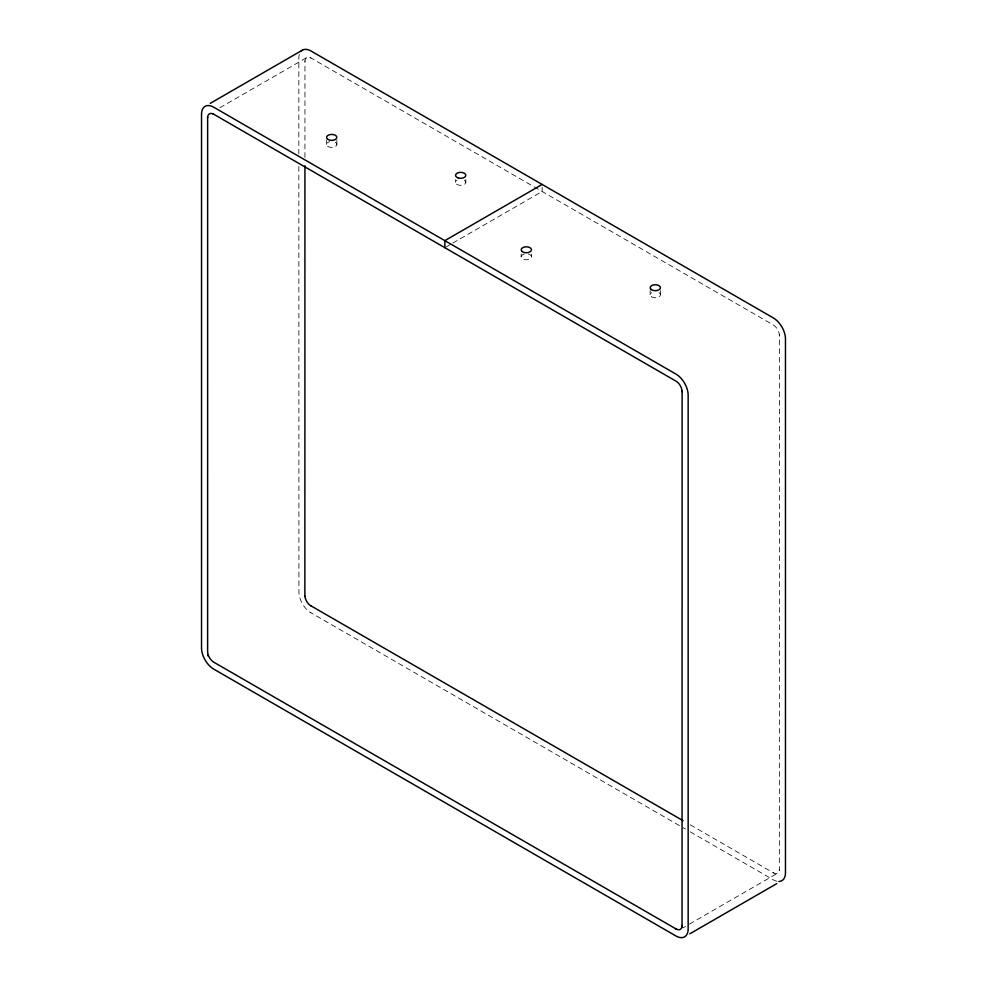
<?xml version="1.0" encoding="UTF-8"?>
<svg xmlns="http://www.w3.org/2000/svg" width="987" height="987" viewBox="0 0 987 987"><rect width="100%" height="100%" fill="white"/><g stroke="black" fill="none" stroke-linecap="round" stroke-linejoin="round"><path stroke-width="0.74" stroke-dasharray="4.93 3.7" d="M299.332 54.421A17.211 9.932 60 0 0 298.851 57.702L298.851 153.947M304.934 157.464L304.958 60.91A8.599 4.972 60 0 1 310.88 57.949L773.857 325.278A8.599 4.972 60 0 1 779.335 334.47L779.36 334.815A8.081 4.664 60 0 1 779.385 335.457L779.335 870.201M679.401 825.588L310.905 612.754M304.934 61.539L304.958 60.91M779.385 335.457L779.335 334.47M219.842 107.756L306.723 57.604M446.173 246.898L451.503 243.826M452.836 243.049L542.159 191.478L542.159 187.271M682.868 927.903L685.459 926.411M689.419 924.128L777.608 873.211M310.325 57.678L311.016 58.036M298.851 166.458L298.925 592.2A17.211 9.932 60 0 0 310.745 612.742L310.905 612.841M690.234 831.844L773.586 879.96A17.198 9.932 60 0 0 777.225 881.317M690.234 824.824L773.45 872.866A8.599 4.972 60 0 0 779.385 869.424L779.385 869.276M683.016 827.674L685.422 829.068M773.302 872.779L774.141 873.199M660.463 290.511L660.463 294.731M650.137 290.511L650.137 294.731M531.512 253.992L531.512 256.805M521.185 253.992L521.185 256.805M465.815 179.535L465.815 182.348M455.488 179.535L455.488 182.348M336.863 140.203L336.863 144.423M326.537 140.203L326.537 144.423M658.946 292.621A5.157 2.986 0 0 1 658.946 296.84A5.157 2.986 0 0 1 651.654 296.84A5.157 2.986 0 0 1 651.654 292.621M528.316 254.041A5.157 2.986 0 0 1 530.438 258.619A5.157 2.986 0 0 1 522.246 258.619A5.157 2.986 0 0 1 524.368 254.041M464.309 180.239A5.157 2.986 0 0 1 464.309 184.458A5.157 2.986 0 0 1 457.006 184.458A5.157 2.986 0 0 1 457.006 180.239M335.346 142.313A5.157 2.986 0 0 1 334.84 146.792A5.157 2.986 0 0 1 327.228 145.916A5.157 2.986 0 0 1 329.72 141.672"/><path stroke-width="1.48" d="M201.533 114.097L201.533 648.348A17.211 9.932 60 0 0 213.414 668.927L676.268 936.157A17.198 9.932 60 0 0 688.149 929.298L688.149 394.837A17.211 9.932 60 0 0 676.255 374.258L213.426 107.04A17.211 9.932 60 0 0 201.533 113.9L201.533 113.9M675.984 929.051L676.391 929.199A8.599 4.972 60 0 0 682.042 926.09L682.128 391.531A8.599 4.972 60 0 0 682.042 391L682.005 390.655A8.599 4.972 60 0 0 676.539 381.463L213.562 114.147A8.599 4.972 60 0 0 207.64 117.108L207.615 651.543A8.723 5.034 60 0 0 213.55 662.067L676.811 929.384M778.903 881.465A17.198 9.932 60 0 0 785.467 873.1L785.467 338.652A17.211 9.932 60 0 0 773.586 318.073L310.745 50.855A17.211 9.932 60 0 0 300.838 51.484M207.615 117.724L207.64 117.108M304.995 596.345L304.921 596.308A8.723 5.034 60 0 1 304.872 595.469L304.934 165.804M682.042 926.09L682.066 925.461M210.268 103.351L302.417 50.152M542.159 184.458L444.841 240.643L444.841 247.663M689.765 933.85L776.732 883.649M212.995 113.863L213.698 114.221M683.016 820.653L310.88 605.796M682.005 390.655L682.066 391.654M310.88 605.882A8.723 5.034 60 0 1 304.909 596.284M682.116 925.979L682.103 926.793L682.116 925.979M208.01 654.751L208.343 655.997L208.01 654.751M651.21 289.512A5.157 2.986 0 0 0 660.069 288.846A5.157 2.986 0 0 0 654.628 284.75A5.157 2.986 0 0 0 651.21 289.512M522.246 251.586A5.157 2.986 0 0 0 531.117 250.92A5.157 2.986 0 0 0 525.676 246.824A5.157 2.986 0 0 0 522.246 251.586M458.079 177.907A5.157 2.986 0 0 0 465.815 175.328A5.157 2.986 0 0 0 458.079 172.75A5.157 2.986 0 0 0 458.079 177.907M327.61 139.216A5.157 2.986 0 0 0 336.468 138.538A5.157 2.986 0 0 0 331.027 134.442A5.157 2.986 0 0 0 327.61 139.216"/></g></svg>
